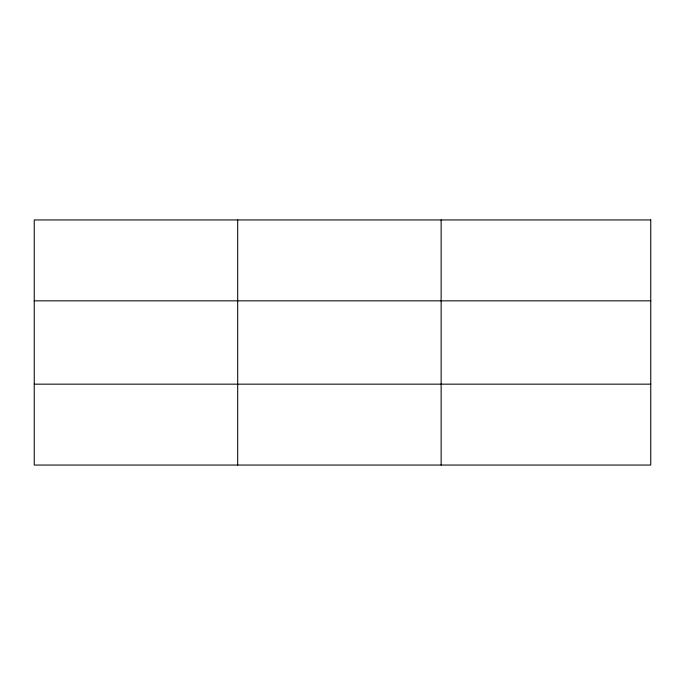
<?xml version="1.0" encoding="UTF-8"?>
<svg xmlns="http://www.w3.org/2000/svg" width="685" height="685" viewBox="0 0 685 685"><rect width="100%" height="100%" fill="white"/><g stroke="black" fill="none" stroke-linecap="round" stroke-linejoin="round"><path stroke-width="1.03" d="M237.695 219.945L237.695 465.055M441.14 219.945L441.14 465.055M34.25 300.835L650.75 300.835M34.25 384.165L650.75 384.165M650.75 219.945L650.75 465.055L34.25 465.055L34.25 219.945L650.75 219.945"/></g></svg>
